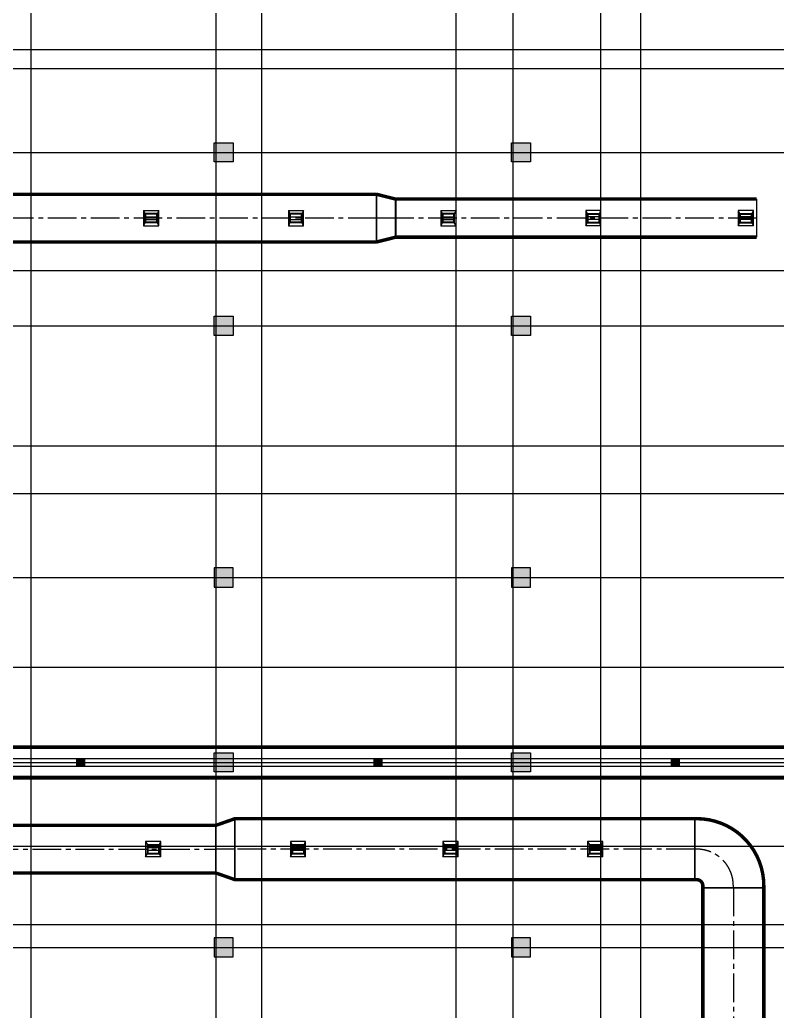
# Model space of a CAD drawing. Extents: x 369444 to 684549, y -549309 to 575337.
# Drawn here: x 524175 to 544050, y 172933 to 198933 of the extents above; entities that cross this region are included whole.
import ezdxf

# ---------------------------------------------------------------- set-up
doc = ezdxf.new("R2010")
doc.units = 0
doc.header["$LTSCALE"] = 1000
doc.header["$MEASUREMENT"] = 0
doc.linetypes.add('CENTER2', pattern=[1.125, 0.75, -0.125, 0.125, -0.125])
doc.linetypes.add('DASH', pattern=[0.35, 0.25, -0.1])
for name, color, linetype in [('COLUMN', 9, 'Continuous'), ('DOTE', 1, 'Continuous'), ('DUCT-排烟中心线', 5, 'CENTER2'), ('DUCT-排烟法兰', 4, 'Continuous'), ('DUCT-排烟管', 2, 'Continuous'), ('DUCT-排烟管端线', 4, 'Continuous'), ('WALL', 9, 'Continuous'), ('构造柱', 6, 'Continuous'), ('防火分区线', 7, 'Continuous'), ('风管标注', 3, 'Continuous')]:
    doc.layers.add(name, color=color, linetype=linetype)

# ---------------------------------------------------------------- blocks, each defined once
blk = doc.blocks.new('A$C47E9097D')
at = {"layer": '构造柱'}
for points in [[(145350, -290950), (145150, -290950), (145150, -291150), (145350, -291150)], [(153150, -290950), (152950, -290950), (152950, -291150), (153150, -291150)], [(160950, -290950), (160750, -290950), (160750, -291150), (160950, -291150)]]:
    blk.add_hatch(color=256, dxfattribs=at).paths.add_polyline_path(points)
for points in [[(145150, -290950), (145350, -290950), (145350, -291150), (145150, -291150)], [(152950, -290950), (153150, -290950), (153150, -291150), (152950, -291150)], [(160750, -290950), (160950, -290950), (160950, -291150), (160750, -291150)]]:
    blk.add_lwpolyline(points, close=True, dxfattribs=at)
blk = doc.blocks.new('column500')
h = blk.add_hatch(color=0)
h.dxf.hatch_style = 1
h.paths.add_polyline_path([(-216381, -381440), (-215881, -381440), (-215881, -380940), (-216381, -380940)])
at = {"color": 0}
blk.add_lwpolyline([(-216381, -381440), (-215881, -381440), (-215881, -380940), (-216381, -380940)], close=True, dxfattribs=at)
blk = doc.blocks.new('N-风管')
at = {"color": 0, "linetype": 'Continuous'}
for p, q in [((38489363379.783546, 3905288405.368588, 2600), (38489363779.783546, 3905288405.368588, 2600)), ((38489367179.783546, 3905288405.368588, 2600), (38489367579.783546, 3905288405.368588, 2600)), ((38489371179.783546, 3905288405.368588, 2600), (38489371579.783546, 3905288405.368588, 2600)), ((38489375380.664528, 3905288005.368588, 2600), (38489374980.664528, 3905288005.368588, 2600)), ((38489379380.664528, 3905288005.368588, 2600), (38489378980.664528, 3905288005.368588, 2600)), ((38489363831.105019, 3905271455.368602, 2600), (38489363431.105019, 3905271455.368602, 2600)), ((38489367631.105019, 3905271455.368602, 2600), (38489367231.105019, 3905271455.368602, 2600)), ((38489371631.105019, 3905271455.368602, 2600), (38489371231.105019, 3905271455.368602, 2600)), ((38489375431.105019, 3905271455.368602, 2600), (38489375031.105019, 3905271455.368602, 2600))]:
    blk.add_line(p, q, dxfattribs=at)
at = {"color": 0}
for p, q in [((38489363379.783546, 3905288405.368588, 2600), (38489363379.783546, 3905288005.368588, 2600)), ((38489363379.783546, 3905288405.368588, 2600), (38489363419.783546, 3905288316.4797, 2600)), ((38489363419.783546, 3905288242.405625, 2600), (38489363731.783546, 3905288242.405625, 2600)), ((38489363779.783546, 3905288405.368588, 2600), (38489363731.783546, 3905288316.4797, 2600)), ((38489363779.783546, 3905288005.368588, 2600), (38489363779.783546, 3905288405.368588, 2600)), ((38489367179.783546, 3905288405.368588, 2600), (38489367179.783546, 3905288005.368588, 2600)), ((38489367179.783546, 3905288405.368588, 2600), (38489367219.783546, 3905288316.4797, 2600)), ((38489367219.783546, 3905288242.405625, 2600), (38489367531.783546, 3905288242.405625, 2600)), ((38489367579.783546, 3905288405.368588, 2600), (38489367531.783546, 3905288316.4797, 2600)), ((38489367579.783546, 3905288005.368588, 2600), (38489367579.783546, 3905288405.368588, 2600)), ((38489371179.783546, 3905288405.368588, 2600), (38489371179.783546, 3905288005.368588, 2600)), ((38489371179.783546, 3905288405.368588, 2600), (38489371219.783546, 3905288316.4797, 2600)), ((38489371219.783546, 3905288242.405625, 2600), (38489371531.783546, 3905288242.405625, 2600)), ((38489371579.783546, 3905288405.368588, 2600), (38489371531.783546, 3905288316.4797, 2600)), ((38489371579.783546, 3905288005.368588, 2600), (38489371579.783546, 3905288405.368588, 2600)), ((38489374980.664528, 3905288405.368588, 2600), (38489375028.664528, 3905288316.4797, 2600)), ((38489375380.664528, 3905288405.368588, 2600), (38489374980.664528, 3905288405.368588, 2600)), ((38489374980.664528, 3905288405.368588, 2600), (38489374980.664528, 3905288005.368588, 2600)), ((38489375340.664528, 3905288242.405625, 2600), (38489375028.664528, 3905288242.405625, 2600)), ((38489375340.664528, 3905288316.4797, 2600), (38489375380.664528, 3905288405.368588, 2600)), ((38489375380.664528, 3905288005.368588, 2600), (38489375380.664528, 3905288405.368588, 2600)), ((38489378980.664528, 3905288405.368588, 2600), (38489379028.664528, 3905288316.4797, 2600)), ((38489379380.664528, 3905288405.368588, 2600), (38489378980.664528, 3905288405.368588, 2600)), ((38489378980.664528, 3905288405.368588, 2600), (38489378980.664528, 3905288005.368588, 2600)), ((38489379340.664528, 3905288242.405625, 2600), (38489379028.664528, 3905288242.405625, 2600)), ((38489379340.664528, 3905288316.4797, 2600), (38489379380.664528, 3905288405.368588, 2600)), ((38489379380.664528, 3905288005.368588, 2600), (38489379380.664528, 3905288405.368588, 2600)), ((38489363419.783546, 3905288094.257477, 2600), (38489363379.783546, 3905288005.368588, 2600)), ((38489363379.783546, 3905288005.368588, 2600), (38489363779.783546, 3905288005.368588, 2600)), ((38489363419.783546, 3905288168.331552, 2600), (38489363731.783546, 3905288168.331552, 2600)), ((38489363779.783546, 3905288005.368588, 2600), (38489363731.783546, 3905288094.257477, 2600)), ((38489367219.783546, 3905288094.257477, 2600), (38489367179.783546, 3905288005.368588, 2600)), ((38489367179.783546, 3905288005.368588, 2600), (38489367579.783546, 3905288005.368588, 2600)), ((38489367219.783546, 3905288168.331552, 2600), (38489367531.783546, 3905288168.331552, 2600)), ((38489367579.783546, 3905288005.368588, 2600), (38489367531.783546, 3905288094.257477, 2600)), ((38489371219.783546, 3905288094.257477, 2600), (38489371179.783546, 3905288005.368588, 2600)), ((38489371179.783546, 3905288005.368588, 2600), (38489371579.783546, 3905288005.368588, 2600)), ((38489371219.783546, 3905288168.331552, 2600), (38489371531.783546, 3905288168.331552, 2600)), ((38489371579.783546, 3905288005.368588, 2600), (38489371531.783546, 3905288094.257477, 2600)), ((38489374980.664528, 3905288005.368588, 2600), (38489375028.664528, 3905288094.257477, 2600)), ((38489375340.664528, 3905288168.331552, 2600), (38489375028.664528, 3905288168.331552, 2600)), ((38489375380.664528, 3905288005.368588, 2600), (38489375340.664528, 3905288094.257477, 2600)), ((38489378980.664528, 3905288005.368588, 2600), (38489379028.664528, 3905288094.257477, 2600)), ((38489379340.664528, 3905288168.331552, 2600), (38489379028.664528, 3905288168.331552, 2600)), ((38489379380.664528, 3905288005.368588, 2600), (38489379340.664528, 3905288094.257477, 2600)), ((38489363431.105019, 3905271855.368602, 2600), (38489363479.105019, 3905271766.479713, 2600)), ((38489363831.105019, 3905271855.368602, 2600), (38489363431.105019, 3905271855.368602, 2600)), ((38489363431.105019, 3905271855.368602, 2600), (38489363431.105019, 3905271455.368602, 2600)), ((38489363791.105019, 3905271766.479713, 2600), (38489363831.105019, 3905271855.368602, 2600)), ((38489363831.105019, 3905271455.368602, 2600), (38489363831.105019, 3905271855.368602, 2600)), ((38489367231.105019, 3905271855.368602, 2600), (38489367279.105019, 3905271766.479713, 2600)), ((38489367631.105019, 3905271855.368602, 2600), (38489367231.105019, 3905271855.368602, 2600)), ((38489367231.105019, 3905271855.368602, 2600), (38489367231.105019, 3905271455.368602, 2600)), ((38489367591.105019, 3905271766.479713, 2600), (38489367631.105019, 3905271855.368602, 2600)), ((38489367631.105019, 3905271455.368602, 2600), (38489367631.105019, 3905271855.368602, 2600)), ((38489371231.105019, 3905271855.368602, 2600), (38489371279.105019, 3905271766.479713, 2600)), ((38489371631.105019, 3905271855.368602, 2600), (38489371231.105019, 3905271855.368602, 2600)), ((38489371231.105019, 3905271855.368602, 2600), (38489371231.105019, 3905271455.368602, 2600)), ((38489371591.105019, 3905271766.479713, 2600), (38489371631.105019, 3905271855.368602, 2600)), ((38489371631.105019, 3905271455.368602, 2600), (38489371631.105019, 3905271855.368602, 2600)), ((38489375031.105019, 3905271855.368602, 2600), (38489375079.105019, 3905271766.479713, 2600)), ((38489375431.105019, 3905271855.368602, 2600), (38489375031.105019, 3905271855.368602, 2600)), ((38489375031.105019, 3905271855.368602, 2600), (38489375031.105019, 3905271455.368602, 2600)), ((38489375391.105019, 3905271766.479713, 2600), (38489375431.105019, 3905271855.368602, 2600)), ((38489375431.105019, 3905271455.368602, 2600), (38489375431.105019, 3905271855.368602, 2600)), ((38489363431.105019, 3905271455.368602, 2600), (38489363479.105019, 3905271544.257491, 2600)), ((38489363791.105019, 3905271692.405639, 2600), (38489363479.105019, 3905271692.405639, 2600)), ((38489363791.105019, 3905271618.331565, 2600), (38489363479.105019, 3905271618.331565, 2600)), ((38489363831.105019, 3905271455.368602, 2600), (38489363791.105019, 3905271544.257491, 2600)), ((38489367231.105019, 3905271455.368602, 2600), (38489367279.105019, 3905271544.257491, 2600)), ((38489367591.105019, 3905271692.405639, 2600), (38489367279.105019, 3905271692.405639, 2600)), ((38489367591.105019, 3905271618.331565, 2600), (38489367279.105019, 3905271618.331565, 2600)), ((38489367631.105019, 3905271455.368602, 2600), (38489367591.105019, 3905271544.257491, 2600)), ((38489371231.105019, 3905271455.368602, 2600), (38489371279.105019, 3905271544.257491, 2600)), ((38489371591.105019, 3905271692.405639, 2600), (38489371279.105019, 3905271692.405639, 2600)), ((38489371591.105019, 3905271618.331565, 2600), (38489371279.105019, 3905271618.331565, 2600)), ((38489371631.105019, 3905271455.368602, 2600), (38489371591.105019, 3905271544.257491, 2600)), ((38489375031.105019, 3905271455.368602, 2600), (38489375079.105019, 3905271544.257491, 2600)), ((38489375391.105019, 3905271692.405639, 2600), (38489375079.105019, 3905271692.405639, 2600)), ((38489375391.105019, 3905271618.331565, 2600), (38489375079.105019, 3905271618.331565, 2600)), ((38489375431.105019, 3905271455.368602, 2600), (38489375391.105019, 3905271544.257491, 2600))]:
    blk.add_line(p, q, dxfattribs=at)
at = {"color": 0, "lineweight": 40}
for p, q in [((38489363419.783546, 3905288316.4797, 2600), (38489363419.783546, 3905288094.257477, 2600)), ((38489363731.783546, 3905288316.4797, 2600), (38489363419.783546, 3905288316.4797, 2600)), ((38489363731.783546, 3905288094.257477, 2600), (38489363731.783546, 3905288316.4797, 2600)), ((38489367219.783546, 3905288316.4797, 2600), (38489367219.783546, 3905288094.257477, 2600)), ((38489367531.783546, 3905288316.4797, 2600), (38489367219.783546, 3905288316.4797, 2600)), ((38489367531.783546, 3905288094.257477, 2600), (38489367531.783546, 3905288316.4797, 2600)), ((38489371219.783546, 3905288316.4797, 2600), (38489371219.783546, 3905288094.257477, 2600)), ((38489371531.783546, 3905288316.4797, 2600), (38489371219.783546, 3905288316.4797, 2600)), ((38489371531.783546, 3905288094.257477, 2600), (38489371531.783546, 3905288316.4797, 2600)), ((38489375028.664528, 3905288316.4797, 2600), (38489375028.664528, 3905288094.257477, 2600)), ((38489375028.664528, 3905288316.4797, 2600), (38489375340.664528, 3905288316.4797, 2600)), ((38489375340.664528, 3905288094.257477, 2600), (38489375340.664528, 3905288316.4797, 2600)), ((38489379028.664528, 3905288316.4797, 2600), (38489379028.664528, 3905288094.257477, 2600)), ((38489379028.664528, 3905288316.4797, 2600), (38489379340.664528, 3905288316.4797, 2600)), ((38489379340.664528, 3905288094.257477, 2600), (38489379340.664528, 3905288316.4797, 2600)), ((38489363731.783546, 3905288094.257477, 2600), (38489363419.783546, 3905288094.257477, 2600)), ((38489367531.783546, 3905288094.257477, 2600), (38489367219.783546, 3905288094.257477, 2600)), ((38489371531.783546, 3905288094.257477, 2600), (38489371219.783546, 3905288094.257477, 2600)), ((38489375028.664528, 3905288094.257477, 2600), (38489375340.664528, 3905288094.257477, 2600)), ((38489379028.664528, 3905288094.257477, 2600), (38489379340.664528, 3905288094.257477, 2600)), ((38489363479.105019, 3905271766.479713, 2600), (38489363479.105019, 3905271544.257491, 2600)), ((38489363479.105019, 3905271766.479713, 2600), (38489363791.105019, 3905271766.479713, 2600)), ((38489363479.105019, 3905271544.257491, 2600), (38489363791.105019, 3905271544.257491, 2600)), ((38489363791.105019, 3905271544.257491, 2600), (38489363791.105019, 3905271766.479713, 2600)), ((38489367279.105019, 3905271766.479713, 2600), (38489367279.105019, 3905271544.257491, 2600)), ((38489367279.105019, 3905271766.479713, 2600), (38489367591.105019, 3905271766.479713, 2600)), ((38489367279.105019, 3905271544.257491, 2600), (38489367591.105019, 3905271544.257491, 2600)), ((38489367591.105019, 3905271544.257491, 2600), (38489367591.105019, 3905271766.479713, 2600)), ((38489371279.105019, 3905271766.479713, 2600), (38489371279.105019, 3905271544.257491, 2600)), ((38489371279.105019, 3905271766.479713, 2600), (38489371591.105019, 3905271766.479713, 2600)), ((38489371279.105019, 3905271544.257491, 2600), (38489371591.105019, 3905271544.257491, 2600)), ((38489371591.105019, 3905271544.257491, 2600), (38489371591.105019, 3905271766.479713, 2600)), ((38489375079.105019, 3905271766.479713, 2600), (38489375079.105019, 3905271544.257491, 2600)), ((38489375079.105019, 3905271766.479713, 2600), (38489375391.105019, 3905271766.479713, 2600)), ((38489375079.105019, 3905271544.257491, 2600), (38489375391.105019, 3905271544.257491, 2600)), ((38489375391.105019, 3905271544.257491, 2600), (38489375391.105019, 3905271766.479713, 2600))]:
    blk.add_line(p, q, dxfattribs=at)
at = {"layer": 'DUCT-排烟中心线', "color": 0}
for p, q in [((38489369493.96006, 3905288205.368588), (38489357883.961952, 3905288205.368575)), ((38489369994.160072, 3905288205.368588), (38489369494.160072, 3905288205.368588)), ((38489379470.959229, 3905288205.368588), (38489369994.360069, 3905288205.368588)), ((38489353716.928497, 3905271655.368602), (38489365276.926613, 3905271655.368589)), ((38489365777.12661, 3905271655.368602), (38489365277.12661, 3905271655.368589)), ((38489377845.464348, 3905271655.368968), (38489365777.326607, 3905271655.368602)), ((38489377895.664337, 3905271655.368969), (38489377845.664337, 3905271655.368968)), ((38489378855.664383, 3905270645.368969), (38489378855.664383, 3905270695.368969)), ((38489378855.664383, 3905270645.16897), (38489378855.664383, 3905258884.331401))]:
    blk.add_line(p, q, dxfattribs=at)
blk.add_arc((38489377895.664383, 3905270695.368974), 959.999992, 359.9999997439, 90.0000022812, dxfattribs=at)
at = {"layer": 'DUCT-排烟法兰', "color": 0}
for p, q in [((38489369494.060066, 3905288860.368588), (38489369494.060066, 3905287550.368588)), ((38489369994.260071, 3905288735.368588), (38489369994.260071, 3905287675.368588)), ((38489365777.226624, 3905272495.368602), (38489365777.226624, 3905270815.368602)), ((38489377845.564346, 3905272495.368968), (38489377845.564346, 3905270815.368968)), ((38489365277.026611, 3905271000.368589), (38489365277.026611, 3905272310.368589)), ((38489378015.664383, 3905270645.26897), (38489379695.664383, 3905270645.26897))]:
    blk.add_line(p, q, dxfattribs=at)
at = {"layer": 'DUCT-排烟管', "color": 0, "const_width": 90}
for points in [[(38489369493.96006, 3905288830.368588), (38489357883.961952, 3905288830.368575)], [(38489369994.160072, 3905288705.368588), (38489369494.160072, 3905288830.368588)], [(38489379470.959229, 3905288705.368588), (38489369994.360069, 3905288705.368588)], [(38489369994.160072, 3905287705.368588), (38489369494.160072, 3905287580.368588)], [(38489369994.360069, 3905287705.368588), (38489379470.959229, 3905287705.368588)], [(38489357883.961952, 3905287580.368575), (38489369493.96006, 3905287580.368588)], [(38489365276.926613, 3905272280.368589), (38489353716.928497, 3905272280.368602)], [(38489365777.126587, 3905272455.368602), (38489365277.126587, 3905272280.368589)], [(38489377845.464317, 3905272455.368968), (38489365777.326591, 3905272455.368602)], [(38489377895.664322, 3905272455.368969), (38489377845.664322, 3905272455.368968)], [(38489353716.928497, 3905271030.368602), (38489365276.926613, 3905271030.368589)], [(38489365777.126633, 3905270855.368602), (38489365277.126633, 3905271030.368589)], [(38489365777.326637, 3905270855.368602), (38489377845.464371, 3905270855.368968)], [(38489377845.664368, 3905270855.368968), (38489377895.664368, 3905270855.368969)], [(38489378055.664383, 3905270695.368969), (38489378055.664383, 3905270645.368969)], [(38489378055.664383, 3905270645.16897), (38489378055.664383, 3905258884.331401)], [(38489379655.664383, 3905270645.368969), (38489379655.664383, 3905270695.368969)], [(38489379655.664383, 3905258884.331401), (38489379655.664383, 3905270645.16897)]]:
    blk.add_lwpolyline(points, dxfattribs=at)
for points in [[(38489379655.664383, 3905270695.368969, 0.4142135737), (38489377895.664322, 3905272455.368969)], [(38489378055.664383, 3905270695.368969, 0.4142135999), (38489377895.664368, 3905270855.368967)]]:
    blk.add_lwpolyline(points, format="xyb", dxfattribs=at)
at = {"layer": 'DUCT-排烟管端线', "color": 0}
for p, q in [((38489369493.96006, 3905287580.368588), (38489369493.96006, 3905288830.368588)), ((38489369494.160072, 3905288830.368588), (38489369494.160072, 3905287580.368588)), ((38489369994.160072, 3905287705.368588), (38489369994.160072, 3905288705.368588)), ((38489369994.360069, 3905288705.368588), (38489369994.360069, 3905287705.368588)), ((38489379470.959229, 3905287705.368588), (38489379470.959229, 3905288705.368588)), ((38489365777.126633, 3905270855.368602), (38489365777.126587, 3905272455.368602)), ((38489365777.326591, 3905272455.368602), (38489365777.326637, 3905270855.368602)), ((38489377845.464371, 3905270855.368968), (38489377845.464317, 3905272455.368968)), ((38489377845.664322, 3905272455.368968), (38489377845.664368, 3905270855.368968)), ((38489365276.926613, 3905271030.368589), (38489365276.926613, 3905272280.368589)), ((38489365277.126587, 3905272280.368589), (38489365277.126633, 3905271030.368589)), ((38489379655.664383, 3905270645.368969), (38489378055.664383, 3905270645.368969)), ((38489379655.664383, 3905270645.16897), (38489378055.664383, 3905270645.16897))]:
    blk.add_line(p, q, dxfattribs=at)

msp = doc.modelspace()

# ---------------------------------------------------------------- linework, layer by layer
at = {"layer": 'DOTE', "color": 8}
for p, q in [((524474.5, 59364.2), (524474.5, 476704.8)), ((529324.5, 59364.2), (529324.5, 476704.8)), ((537124.5, 59364.2), (537124.5, 476704.8)), ((539424.5, 59364.2), (539424.5, 476704.8)), ((540474.5, 59364.2), (540474.5, 476704.8)), ((530524.5, 59364.2), (530524.5, 261807)), ((535624.5, 59364.2), (535624.5, 261807))]:
    msp.add_line(p, q, dxfattribs=at)
at = {"layer": 'DOTE', "color": 8, "lineweight": -2}
for p, q in [((377844.4, 198157), (624570.9, 198157)), ((377844.4, 197657), (624570.9, 197657)), ((377844.4, 195457), (624570.9, 195457)), ((377844.4, 192356.9), (624570.9, 192356.9)), ((377844.4, 190907), (624570.9, 190907)), ((377844.4, 187757), (624570.9, 187757)), ((377844.4, 186507), (624570.9, 186507)), ((377844.4, 184307), (624570.9, 184307)), ((377844.4, 181957), (624570.9, 181957)), ((377844.4, 179457), (624570.9, 179457)), ((377844.4, 177257), (624570.9, 177257)), ((377844.4, 175207), (624570.9, 175207)), ((377844.4, 174607), (624570.9, 174607))]:
    msp.add_line(p, q, dxfattribs=at)
at = {"layer": 'WALL', "linetype": 'ByBlock'}
for p, q in [((474824.6, 179557), (545124.5, 179557)), ((474624.6, 179357), (545224.5, 179357))]:
    msp.add_line(p, q, dxfattribs=at)
at = {"layer": '防火分区线', "color": 5, "linetype": 'DASH', "ltscale": 8, "const_width": 100}
for points in [[(545624.5, 179057), (474322.1, 179057), (474421.6, 195357), (451024.5, 195357), (451024.5, 200314.9), (452874.5, 206564.9), (452874.5, 217357), (456674.5, 217357), (456674.5, 218057), (469024.5, 218057), (469024.5, 224657), (475074.5, 224657), (475074.5, 218007), (476774.5, 218007), (476774.5, 218757.8), (527374.5, 218757.8), (527374.5, 224607), (533274.5, 224607), (533274.5, 222207), (533774.5, 222207), (533774.5, 217807), (545974.5, 217807), (545974.5, 207107), (545624.5, 207107)], [(544824.5, 179857), (475127, 179857), (475226.5, 196157), (451824.5, 196157), (451824.5, 200199), (453674.5, 206449), (453674.5, 216557), (457474.5, 216557), (457474.5, 217257), (469824.5, 217257), (469824.5, 223857), (474274.5, 223857), (474274.5, 217207), (477574.5, 217207), (477574.5, 217957.8), (528174.5, 217957.8), (528174.5, 223807), (532474.5, 223807), (532474.5, 221407), (532974.5, 221407), (532974.5, 217007), (545174.5, 217007), (545174.5, 207907), (544824.5, 207907)]]:
    msp.add_lwpolyline(points, close=True, dxfattribs=at)
at = {"layer": '防火分区线', "color": 130, "linetype": 'DASH', "ltscale": 8, "const_width": 100}
for points in [[(488424.5, 168308.6), (490024.5, 174408.6), (490024.5, 179857), (553524.5, 179857)], [(489224.5, 168205.4), (490824.5, 174305.4), (490824.5, 179057), (552724.5, 179057)]]:
    msp.add_lwpolyline(points, dxfattribs=at)

# ---------------------------------------------------------------- block references
at = {"layer": 'COLUMN', "color": 8, "xscale": -1, "rotation": 270}
for p in [(910714.4, 411587.9), (918514.4, 411587.9), (910714.4, 407037.9), (918514.4, 407037.9), (910714.4, 395587.9), (918514.4, 395587.9)]:
    msp.add_blockref('column500', p, dxfattribs=at)
at = {"layer": 'COLUMN', "color": 8, "rotation": 270}
for p in [(910714.4, -31823.9), (918514.4, -31823.9), (910714.4, -41523.9), (918514.4, -41523.9)]:
    msp.add_blockref('column500', p, dxfattribs=at)
at = {"layer": '构造柱', "ltscale": 6}
msp.add_blockref('A$C47E9097D', (380524.5, 470507), dxfattribs=at)
at = {"layer": '风管标注', "color": 8}
msp.add_blockref('N-风管', (-38488835956.2, -3905094473.4), dxfattribs=at)

doc.saveas('drawing.dxf')
